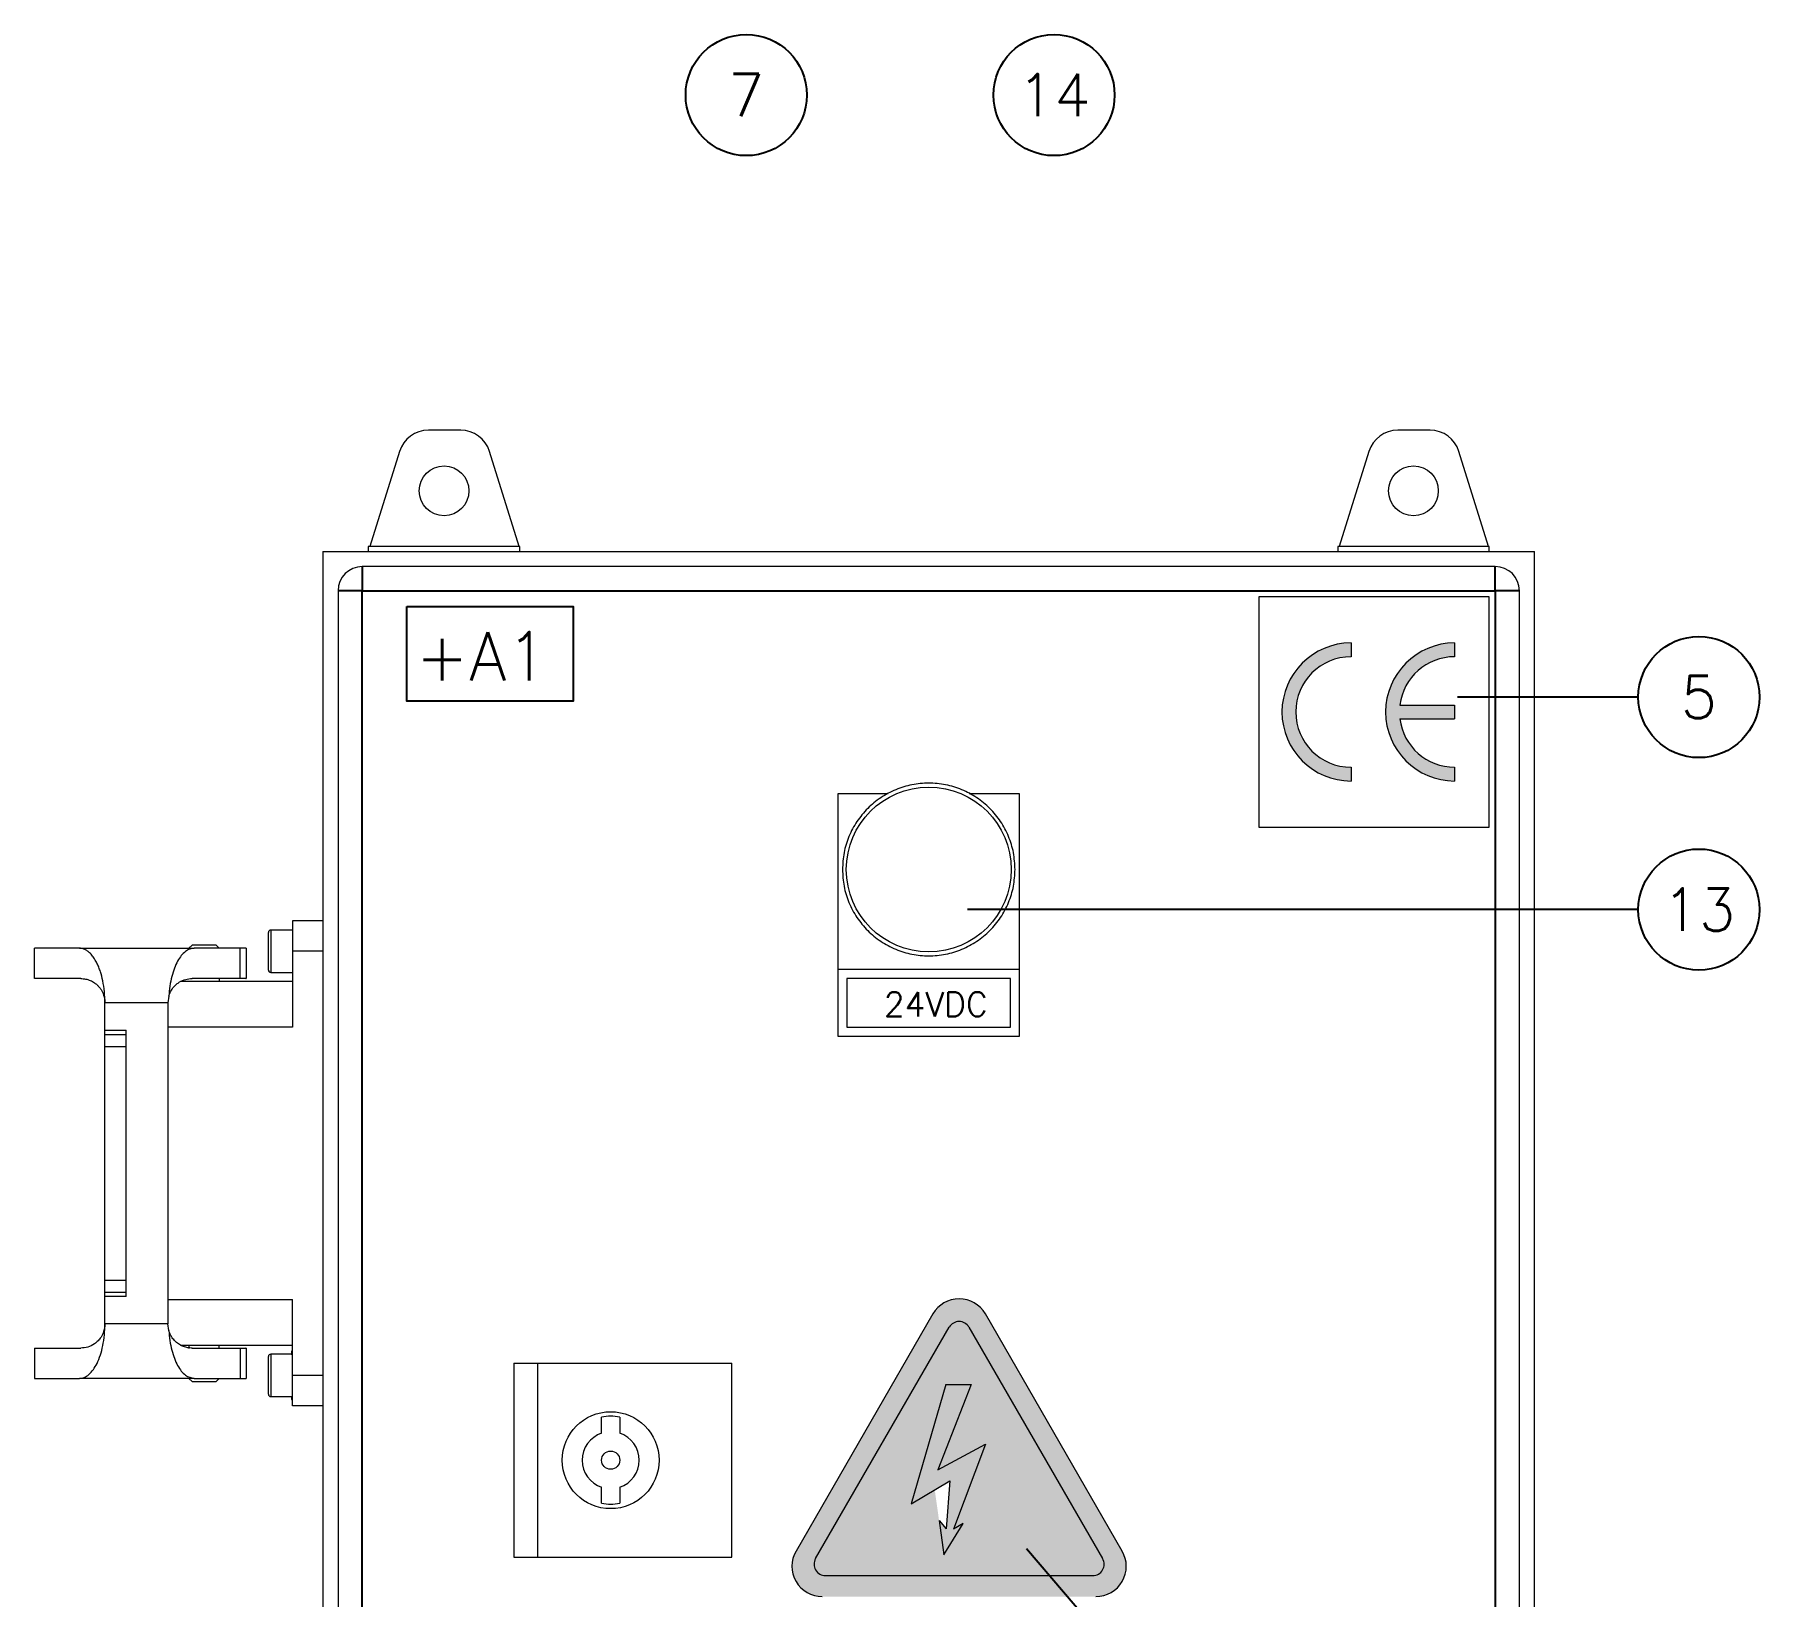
# Model space of a CAD drawing. Extents: x 4137 to 28680, y 2446 to 6814.
# Drawn here: x 14123 to 14481.8, y 3191.9 to 3516.8 of the extents above; entities that cross this region are included whole.
import ezdxf
from ezdxf.enums import TextEntityAlignment as Align

# ---------------------------------------------------------------- set-up
doc = ezdxf.new("R2010")
doc.units = 0
doc.header["$LTSCALE"] = 0.5
doc.layers.get('0').update_dxf_attribs({"linetype": 'CONTINUOUS'})
doc.layers.add('DIM', color=5, linetype='CONTINUOUS')
doc.layers.add('VOL', color=2, linetype='CONTINUOUS')
doc.styles.get("Standard").update_dxf_attribs({"font": 'simplex.shx'})

msp = doc.modelspace()

# ---------------------------------------------------------------- hatches: boundary and pattern name
h = msp.add_hatch(color=256)
h.dxf.hatch_style = 1
h.paths.add_polyline_path([(14418.39, 3390.27, 1), (14418.39, 3361.54), (14418.39, 3364.41, -0.377964), (14406.99, 3374.47), (14418.39, 3374.47), (14418.39, 3377.34), (14406.99, 3377.34, -0.377965), (14418.39, 3387.39)])
h.paths.add_polyline_path([(14396.84, 3387.39), (14396.84, 3390.27, 1), (14396.84, 3361.54), (14396.84, 3364.41, -1)])
h = msp.add_hatch(color=256)
h.dxf.hatch_style = 1
h.paths.add_polyline_path([(14418.39, 3390.27, 1), (14418.39, 3361.54), (14418.39, 3364.41, -0.377964), (14406.99, 3374.47), (14418.39, 3374.47), (14418.39, 3377.34), (14406.99, 3377.34, -0.377965), (14418.39, 3387.39)])
h.paths.add_polyline_path([(14396.84, 3387.39), (14396.84, 3390.27, 1), (14396.84, 3361.54), (14396.84, 3364.41, -1)])
h = msp.add_hatch(color=256)
h.dxf.hatch_style = 1
h.paths.add_polyline_path([(14320.79, 3250.7, 0.577745), (14309.88, 3250.69), (14281.42, 3201.39, 0.57735), (14286.87, 3191.94), (14343.8, 3191.94, 0.577473), (14349.25, 3201.39)])
h.paths.add_polyline_path([(14317.86, 3236.04), (14310.94, 3218.26), (14320.83, 3223.62), (14314.19, 3205.98), (14316.18, 3207.1), (14312.17, 3200.6), (14310.27, 3214.11), (14305.39, 3211.24), (14312.58, 3236.04)], flags=16)
h = msp.add_hatch(color=256)
h.dxf.hatch_style = 1
h.paths.add_polyline_path([(14320.79, 3250.7, 0.577745), (14309.88, 3250.69), (14281.42, 3201.39, 0.57735), (14286.87, 3191.94), (14343.8, 3191.94, 0.577473), (14349.25, 3201.39)])
h.paths.add_polyline_path([(14317.86, 3236.04), (14310.94, 3218.26), (14320.83, 3223.62), (14314.19, 3205.98), (14316.18, 3207.1), (14312.17, 3200.6), (14310.27, 3214.11), (14305.39, 3211.24), (14312.58, 3236.04)], flags=16)
h = msp.add_hatch(color=256)
h.dxf.hatch_style = 1
h.paths.add_polyline_path([(14320.83, 3223.62), (14310.94, 3218.26), (14317.86, 3236.04), (14312.58, 3236.04), (14305.39, 3211.24), (14313.43, 3215.97), (14312.61, 3206), (14311.17, 3207.72), (14312.17, 3200.6), (14316.18, 3207.1), (14314.19, 3205.98)])
h = msp.add_hatch(color=256)
h.dxf.hatch_style = 1
h.paths.add_polyline_path([(14320.83, 3223.62), (14310.94, 3218.26), (14317.86, 3236.04), (14312.58, 3236.04), (14305.39, 3211.24), (14313.43, 3215.97), (14312.61, 3206), (14311.17, 3207.72), (14312.17, 3200.6), (14316.18, 3207.1), (14314.19, 3205.98)])
at = {"layer": 'VOL'}
h = msp.add_hatch(color=256, dxfattribs=at)
h.dxf.hatch_style = 1
h.paths.add_polyline_path([(14317.38, 3247.96, 0.577255), (14313.29, 3247.96), (14285.49, 3199.82, 0.576968), (14287.53, 3196.27), (14343.14, 3196.27, 0.577916), (14345.18, 3199.82)])
h.paths.add_polyline_path([(14317.86, 3236.04), (14310.94, 3218.26), (14320.83, 3223.62), (14314.19, 3205.98), (14316.18, 3207.1), (14312.17, 3200.6), (14310.27, 3214.11), (14305.39, 3211.24), (14312.58, 3236.04)], flags=16)
h = msp.add_hatch(color=256, dxfattribs=at)
h.dxf.hatch_style = 1
h.paths.add_polyline_path([(14317.38, 3247.96, 0.577255), (14313.29, 3247.96), (14285.49, 3199.82, 0.576968), (14287.53, 3196.27), (14343.14, 3196.27, 0.577916), (14345.18, 3199.82)])
h.paths.add_polyline_path([(14317.86, 3236.04), (14310.94, 3218.26), (14320.83, 3223.62), (14314.19, 3205.98), (14316.18, 3207.1), (14312.17, 3200.6), (14310.27, 3214.11), (14305.39, 3211.24), (14312.58, 3236.04)], flags=16)

# ---------------------------------------------------------------- linework, layer by layer
at = {"color": 7, "linetype": 'Continuous', "lineweight": 15}
for p, q in [((14211.68, 3434.49), (14204.98, 3434.49)), ((14211.68, 3434.49), (14204.98, 3434.49)), ((14413.28, 3434.49), (14406.58, 3434.49)), ((14413.28, 3434.49), (14406.58, 3434.49)), ((14198.96, 3430.07), (14192.8, 3410.34)), ((14198.96, 3430.07), (14192.8, 3410.34)), ((14223.86, 3410.34), (14217.69, 3430.07)), ((14223.86, 3410.34), (14217.69, 3430.07)), ((14400.56, 3430.07), (14394.4, 3410.34)), ((14400.56, 3430.07), (14394.4, 3410.34)), ((14425.46, 3410.34), (14419.29, 3430.07)), ((14425.46, 3410.34), (14419.29, 3430.07)), ((14183.02, 3409.29), (14435.02, 3409.29)), ((14183.02, 3409.29), (14183.02, 3031.29)), ((14183.02, 3409.29), (14435.02, 3409.29)), ((14183.02, 3409.29), (14183.02, 3031.29)), ((14192.8, 3410.34), (14192.47, 3410.34)), ((14192.47, 3410.34), (14192.47, 3409.29)), ((14192.8, 3410.34), (14192.47, 3410.34)), ((14192.47, 3410.34), (14192.47, 3409.29)), ((14223.86, 3410.34), (14192.8, 3410.34)), ((14223.86, 3410.34), (14192.8, 3410.34)), ((14223.97, 3410.34), (14223.86, 3410.34)), ((14223.97, 3410.34), (14223.86, 3410.34)), ((14223.97, 3409.29), (14223.97, 3410.34)), ((14223.97, 3409.29), (14223.97, 3410.34)), ((14394.4, 3410.34), (14394.07, 3410.34)), ((14394.07, 3410.34), (14394.07, 3409.29)), ((14394.4, 3410.34), (14394.07, 3410.34)), ((14394.07, 3410.34), (14394.07, 3409.29)), ((14425.46, 3410.34), (14394.4, 3410.34)), ((14425.46, 3410.34), (14394.4, 3410.34)), ((14425.57, 3410.34), (14425.46, 3410.34)), ((14425.57, 3410.34), (14425.46, 3410.34)), ((14425.57, 3409.29), (14425.57, 3410.34)), ((14425.57, 3409.29), (14425.57, 3410.34)), ((14435.02, 3031.29), (14435.02, 3409.29)), ((14435.02, 3031.29), (14435.02, 3409.29)), ((14426.83, 3406.14), (14191.21, 3406.14)), ((14426.83, 3406.14), (14191.21, 3406.14)), ((14186.17, 3401.1), (14186.17, 3039.48)), ((14186.17, 3401.1), (14186.17, 3039.48)), ((14431.87, 3039.48), (14431.87, 3401.1)), ((14431.87, 3039.48), (14431.87, 3401.1)), ((14377.69, 3399.84), (14377.69, 3351.96)), ((14425.57, 3399.84), (14377.69, 3399.84)), ((14377.69, 3399.84), (14377.69, 3351.96)), ((14425.57, 3399.84), (14377.69, 3399.84)), ((14425.57, 3351.96), (14425.57, 3399.84)), ((14425.57, 3351.96), (14425.57, 3399.84)), ((14396.84, 3390.27), (14396.84, 3387.39)), ((14396.84, 3390.27), (14396.84, 3387.39)), ((14418.39, 3390.27), (14418.39, 3387.39)), ((14418.39, 3390.27), (14418.39, 3387.39)), ((14406.99, 3377.34), (14418.39, 3377.34)), ((14406.99, 3377.34), (14418.39, 3377.34)), ((14418.39, 3377.34), (14418.39, 3374.47)), ((14418.39, 3377.34), (14418.39, 3374.47)), ((14406.99, 3374.47), (14418.39, 3374.47)), ((14406.99, 3374.47), (14418.39, 3374.47)), ((14396.84, 3364.41), (14396.84, 3361.54)), ((14396.84, 3364.41), (14396.84, 3361.54)), ((14418.39, 3364.41), (14418.39, 3361.54)), ((14418.39, 3364.41), (14418.39, 3361.54)), ((14300.58, 3358.89), (14290.12, 3358.89)), ((14290.12, 3358.89), (14290.12, 3322.35)), ((14300.58, 3358.89), (14290.12, 3358.89)), ((14290.12, 3358.89), (14290.12, 3322.35)), ((14327.92, 3358.89), (14317.46, 3358.89)), ((14327.92, 3358.89), (14317.46, 3358.89)), ((14327.92, 3322.35), (14327.92, 3358.89)), ((14327.92, 3322.35), (14327.92, 3358.89)), ((14377.69, 3351.96), (14425.57, 3351.96)), ((14377.69, 3351.96), (14425.57, 3351.96)), ((14171.68, 3326.13), (14171.68, 3330.04)), ((14171.68, 3326.13), (14171.68, 3330.04)), ((14176.72, 3330.54), (14172.18, 3330.54)), ((14176.72, 3330.54), (14172.18, 3330.54)), ((14183.02, 3332.43), (14176.72, 3332.43)), ((14176.72, 3332.43), (14176.72, 3326.13)), ((14183.02, 3332.43), (14176.72, 3332.43)), ((14176.72, 3332.43), (14176.72, 3326.13)), ((14123.04, 3320.46), (14123.04, 3326.76)), ((14132.4, 3326.76), (14123.04, 3326.76)), ((14123.04, 3320.46), (14123.04, 3326.76)), ((14132.4, 3326.76), (14123.04, 3326.76)), ((14132.4, 3326.76), (14156.23, 3326.76)), ((14132.4, 3326.76), (14156.23, 3326.76)), ((14155.81, 3327.4), (14155.17, 3326.76)), ((14155.81, 3327.4), (14155.17, 3326.76)), ((14165.8, 3326.76), (14156.23, 3326.76)), ((14165.8, 3326.76), (14156.23, 3326.76)), ((14161.47, 3326.76), (14160.84, 3327.39)), ((14161.47, 3326.76), (14160.84, 3327.39)), ((14165.8, 3320.46), (14165.8, 3326.76)), ((14165.8, 3320.46), (14165.8, 3326.76)), ((14167.14, 3320.46), (14167.14, 3326.77)), ((14167.14, 3320.46), (14167.14, 3326.77)), ((14171.68, 3322.23), (14171.68, 3326.13)), ((14171.68, 3322.23), (14171.68, 3326.13)), ((14176.72, 3326.13), (14176.72, 3310.38)), ((14183.02, 3326.13), (14176.72, 3326.13)), ((14176.72, 3326.13), (14176.72, 3310.38)), ((14183.02, 3326.13), (14176.72, 3326.13)), ((14290.12, 3322.35), (14290.12, 3308.49)), ((14327.92, 3322.35), (14290.12, 3322.35)), ((14290.12, 3322.35), (14290.12, 3308.49)), ((14327.92, 3322.35), (14290.12, 3322.35)), ((14327.92, 3308.49), (14327.92, 3322.35)), ((14327.92, 3308.49), (14327.92, 3322.35)), ((14132.65, 3320.46), (14123.04, 3320.46)), ((14132.65, 3320.46), (14123.04, 3320.46)), ((14176.72, 3319.83), (14153.44, 3319.83)), ((14176.72, 3319.83), (14153.44, 3319.83)), ((14165.8, 3320.46), (14155.83, 3320.46)), ((14165.8, 3320.46), (14155.83, 3320.46)), ((14161.47, 3320.46), (14161.47, 3319.83)), ((14161.47, 3320.46), (14161.47, 3319.83)), ((14172.18, 3321.72), (14176.72, 3321.72)), ((14172.18, 3321.72), (14176.72, 3321.72)), ((14292.01, 3320.46), (14292.01, 3310.38)), ((14326.03, 3320.46), (14292.01, 3320.46)), ((14292.01, 3320.46), (14292.01, 3310.38)), ((14326.03, 3320.46), (14292.01, 3320.46)), ((14326.03, 3310.38), (14326.03, 3320.46)), ((14326.03, 3310.38), (14326.03, 3320.46)), ((14150.79, 3315.42), (14137.69, 3315.42)), ((14137.69, 3309.75), (14137.69, 3315.42)), ((14150.79, 3315.42), (14137.69, 3315.42)), ((14137.69, 3309.75), (14137.69, 3315.42)), ((14150.98, 3316.8), (14150.79, 3315.42)), ((14150.98, 3316.8), (14150.79, 3315.42)), ((14150.79, 3315.42), (14150.79, 3248.64)), ((14150.79, 3315.42), (14150.79, 3248.64)), ((14137.69, 3309.75), (14142.1, 3309.75)), ((14137.69, 3308.82), (14137.69, 3309.75)), ((14137.69, 3309.75), (14142.1, 3309.75)), ((14137.69, 3308.82), (14137.69, 3309.75)), ((14137.69, 3308.82), (14142.1, 3308.82)), ((14137.69, 3308.82), (14142.1, 3308.82)), ((14142.1, 3308.82), (14142.1, 3309.75)), ((14142.1, 3308.82), (14142.1, 3309.75)), ((14290.12, 3308.49), (14327.92, 3308.49)), ((14290.12, 3308.49), (14327.92, 3308.49)), ((14292.01, 3310.38), (14326.03, 3310.38)), ((14292.01, 3310.38), (14326.03, 3310.38)), ((14137.69, 3257.76), (14137.69, 3306.3)), ((14137.69, 3306.3), (14142.1, 3306.3)), ((14137.69, 3257.76), (14137.69, 3306.3)), ((14137.69, 3306.3), (14142.1, 3306.3)), ((14142.1, 3257.76), (14142.1, 3306.3)), ((14142.1, 3257.76), (14142.1, 3306.3)), ((14137.69, 3257.76), (14142.1, 3257.76)), ((14137.69, 3257.76), (14142.1, 3257.76)), ((14137.69, 3255.25), (14142.1, 3255.25)), ((14137.69, 3254.31), (14137.69, 3255.25)), ((14137.69, 3255.25), (14142.1, 3255.25)), ((14137.69, 3254.31), (14137.69, 3255.25)), ((14142.1, 3254.31), (14137.69, 3254.31)), ((14137.69, 3248.64), (14137.69, 3254.31)), ((14142.1, 3254.31), (14137.69, 3254.31)), ((14137.69, 3248.64), (14137.69, 3254.31)), ((14142.1, 3254.31), (14142.1, 3255.25)), ((14142.1, 3254.31), (14142.1, 3255.25)), ((14176.72, 3237.93), (14176.72, 3253.68)), ((14176.72, 3237.93), (14176.72, 3253.68)), ((14309.88, 3250.7), (14281.42, 3201.39)), ((14309.88, 3250.7), (14281.42, 3201.39)), ((14349.26, 3201.39), (14320.79, 3250.7)), ((14349.26, 3201.39), (14320.79, 3250.7)), ((14150.79, 3248.64), (14137.69, 3248.64)), ((14150.79, 3248.64), (14137.69, 3248.64)), ((14150.98, 3247.26), (14150.79, 3248.64)), ((14150.98, 3247.26), (14150.79, 3248.64)), ((14285.49, 3199.82), (14313.29, 3247.96)), ((14285.49, 3199.82), (14313.29, 3247.96)), ((14317.38, 3247.96), (14345.18, 3199.82)), ((14317.38, 3247.96), (14345.18, 3199.82)), ((14123.04, 3243.6), (14132.65, 3243.6)), ((14123.04, 3243.6), (14123.04, 3237.3)), ((14123.04, 3243.6), (14132.65, 3243.6)), ((14123.04, 3243.6), (14123.04, 3237.3)), ((14153.42, 3244.23), (14176.72, 3244.23)), ((14153.42, 3244.23), (14176.72, 3244.23)), ((14155.17, 3244.23), (14155.17, 3243.54)), ((14155.17, 3244.23), (14155.17, 3243.54)), ((14155.83, 3243.6), (14165.8, 3243.6)), ((14155.83, 3243.6), (14165.8, 3243.6)), ((14161.47, 3243.6), (14161.47, 3244.23)), ((14161.47, 3243.6), (14161.47, 3244.23)), ((14165.8, 3243.6), (14165.8, 3237.3)), ((14165.8, 3243.6), (14165.8, 3237.3)), ((14167.14, 3237.3), (14167.14, 3243.61)), ((14167.14, 3237.3), (14167.14, 3243.61)), ((14171.68, 3237.93), (14171.68, 3241.84)), ((14171.68, 3237.93), (14171.68, 3241.84)), ((14176.72, 3242.34), (14172.18, 3242.34)), ((14176.72, 3242.34), (14172.18, 3242.34)), ((14176.47, 3242.5), (14176.47, 3242.34)), ((14176.47, 3242.5), (14176.47, 3242.34)), ((14222.71, 3240.45), (14222.71, 3200.13)), ((14222.71, 3240.45), (14227.75, 3240.45)), ((14222.71, 3240.45), (14222.71, 3200.13)), ((14222.71, 3240.45), (14227.75, 3240.45)), ((14227.75, 3200.13), (14227.75, 3240.45)), ((14227.75, 3240.45), (14268.07, 3240.45)), ((14227.75, 3200.13), (14227.75, 3240.45)), ((14227.75, 3240.45), (14268.07, 3240.45)), ((14268.07, 3200.13), (14268.07, 3240.45)), ((14268.07, 3200.13), (14268.07, 3240.45)), ((14123.04, 3237.3), (14132.4, 3237.3)), ((14123.04, 3237.3), (14132.4, 3237.3)), ((14156.23, 3237.3), (14132.4, 3237.3)), ((14156.23, 3237.3), (14132.4, 3237.3)), ((14155.17, 3237.3), (14155.81, 3236.67)), ((14155.17, 3237.3), (14155.81, 3236.67)), ((14156.23, 3237.3), (14165.8, 3237.3)), ((14156.23, 3237.3), (14165.8, 3237.3)), ((14161.47, 3237.3), (14160.84, 3236.67)), ((14161.47, 3237.3), (14160.84, 3236.67)), ((14171.68, 3234.03), (14171.68, 3237.93)), ((14171.68, 3234.03), (14171.68, 3237.93)), ((14183.02, 3237.93), (14176.72, 3237.93)), ((14176.72, 3231.63), (14176.72, 3237.93)), ((14183.02, 3237.93), (14176.72, 3237.93)), ((14176.72, 3231.63), (14176.72, 3237.93)), ((14312.58, 3236.04), (14305.39, 3211.24)), ((14312.58, 3236.04), (14305.39, 3211.24)), ((14317.86, 3236.04), (14310.94, 3218.26)), ((14317.86, 3236.04), (14310.94, 3218.26)), ((14312.58, 3236.04), (14317.86, 3236.04)), ((14312.58, 3236.04), (14317.86, 3236.04)), ((14172.18, 3233.52), (14176.72, 3233.52)), ((14172.18, 3233.52), (14176.72, 3233.52)), ((14176.47, 3233.52), (14176.47, 3232.89)), ((14176.47, 3233.52), (14176.47, 3232.89)), ((14176.47, 3232.89), (14176.72, 3232.89)), ((14176.47, 3232.89), (14176.72, 3232.89)), ((14183.02, 3231.63), (14176.72, 3231.63)), ((14183.02, 3231.63), (14176.72, 3231.63)), ((14240.98, 3225.91), (14240.98, 3229.23)), ((14240.98, 3225.91), (14240.98, 3229.23)), ((14244.76, 3229.23), (14244.76, 3225.91)), ((14244.76, 3229.23), (14244.76, 3225.91)), ((14310.94, 3218.26), (14320.83, 3223.62)), ((14310.94, 3218.26), (14320.83, 3223.62)), ((14320.83, 3223.62), (14314.19, 3205.98)), ((14320.83, 3223.62), (14314.19, 3205.98)), ((14240.98, 3211.36), (14240.98, 3214.68)), ((14240.98, 3211.36), (14240.98, 3214.68)), ((14244.76, 3214.68), (14244.76, 3211.36)), ((14244.76, 3214.68), (14244.76, 3211.36)), ((14305.39, 3211.24), (14313.43, 3215.97)), ((14305.39, 3211.24), (14313.43, 3215.97)), ((14313.43, 3215.97), (14312.61, 3206)), ((14313.43, 3215.97), (14312.61, 3206)), ((14311.17, 3207.72), (14312.17, 3200.6)), ((14311.17, 3207.72), (14312.61, 3206)), ((14311.17, 3207.72), (14312.17, 3200.6)), ((14311.17, 3207.72), (14312.61, 3206)), ((14312.17, 3200.6), (14316.18, 3207.1)), ((14312.17, 3200.6), (14316.18, 3207.1)), ((14316.18, 3207.1), (14314.19, 3205.98)), ((14316.18, 3207.1), (14314.19, 3205.98)), ((14222.71, 3200.13), (14227.75, 3200.13)), ((14222.71, 3200.13), (14227.75, 3200.13)), ((14227.75, 3200.13), (14268.07, 3200.13)), ((14227.75, 3200.13), (14268.07, 3200.13)), ((14343.14, 3196.27), (14287.53, 3196.27)), ((14343.14, 3196.27), (14287.53, 3196.27))]:
    msp.add_line(p, q, dxfattribs=at)
at = {"color": 8, "linetype": 'Continuous', "lineweight": 15}
for p, q in [((14172.18, 3330.54), (14172.18, 3326.13)), ((14172.18, 3330.54), (14172.18, 3326.13)), ((14172.18, 3326.13), (14172.18, 3321.72)), ((14172.18, 3326.13), (14172.18, 3321.72)), ((14176.72, 3310.38), (14150.79, 3310.38)), ((14176.72, 3310.38), (14150.79, 3310.38)), ((14150.79, 3253.68), (14176.72, 3253.68)), ((14150.79, 3253.68), (14176.72, 3253.68)), ((14172.18, 3242.34), (14172.18, 3237.93)), ((14172.18, 3242.34), (14172.18, 3237.93)), ((14172.18, 3237.93), (14172.18, 3233.52)), ((14172.18, 3237.93), (14172.18, 3233.52))]:
    msp.add_line(p, q, dxfattribs=at)
at = {"color": 7, "linetype": 'Continuous', "lineweight": 15}
for centre, radius in [((14208.22, 3421.89), 5.17), ((14208.22, 3421.89), 5.17), ((14409.82, 3421.89), 5.17), ((14409.82, 3421.89), 5.17), ((14309.02, 3343.14), 17.14), ((14309.02, 3343.14), 17.14), ((14242.87, 3220.29), 10.08), ((14242.87, 3220.29), 10.08), ((14242.87, 3220.29), 1.89), ((14242.87, 3220.29), 1.89)]:
    msp.add_circle(centre, radius, dxfattribs=at)
for centre, radius, start, end in [((14204.98, 3428.19), 6.3, 90, 162.646), ((14204.98, 3428.19), 6.3, 90, 162.646), ((14211.68, 3428.19), 6.3, 17.354, 90), ((14211.68, 3428.19), 6.3, 17.354, 90), ((14406.58, 3428.19), 6.3, 90, 162.646), ((14406.58, 3428.19), 6.3, 90, 162.646), ((14413.28, 3428.19), 6.3, 17.354, 90), ((14413.28, 3428.19), 6.3, 17.354, 90), ((14191.21, 3401.1), 5.04, 90, 180), ((14191.21, 3401.1), 5.04, 90, 180), ((14426.83, 3401.1), 5.04, 0, 90), ((14426.83, 3401.1), 5.04, 0, 90), ((14396.84, 3375.9), 14.36, 90, 270), ((14396.84, 3375.9), 14.36, 90, 270), ((14418.39, 3375.9), 14.36, 90, 270), ((14418.39, 3375.9), 14.36, 90, 270), ((14396.84, 3375.9), 11.49, 90, 270), ((14396.84, 3375.9), 11.49, 90, 270), ((14418.39, 3375.9), 11.49, 90, 172.8192), ((14418.39, 3375.9), 11.49, 90, 172.8192), ((14418.39, 3375.9), 11.49, 187.1808, 270), ((14418.39, 3375.9), 11.49, 187.1808, 270), ((14172.18, 3330.04), 0.504, 90, 180), ((14172.18, 3330.04), 0.504, 90, 180), ((14172.18, 3322.23), 0.504, 180, 270), ((14172.18, 3322.23), 0.504, 180, 270), ((14315.34, 3247.55), 6.3, 29.9936, 150), ((14315.34, 3247.55), 6.3, 29.9936, 150), ((14315.33, 3246.77), 2.36, 30.0082, 149.9918), ((14315.33, 3246.77), 2.36, 30.0082, 149.9918), ((14172.18, 3241.84), 0.504, 90, 180), ((14172.18, 3241.84), 0.504, 90, 180), ((14172.18, 3234.03), 0.504, 180, 270), ((14172.18, 3234.03), 0.504, 180, 270), ((14242.87, 3220.29), 9.14, 78.0595, 101.9405), ((14242.87, 3220.29), 9.14, 78.0595, 101.9405), ((14242.87, 3220.29), 5.92, 108.6115, 251.3885), ((14242.87, 3220.29), 5.92, 108.6115, 251.3885), ((14242.87, 3220.29), 5.92, 288.6115, 71.3885), ((14242.87, 3220.29), 5.92, 288.6115, 71.3885), ((14242.87, 3220.29), 9.13, 258.0595, 281.9405), ((14242.87, 3220.29), 9.13, 258.0595, 281.9405), ((14286.87, 3198.24), 6.3, 150, 270), ((14286.87, 3198.24), 6.3, 150, 270), ((14343.8, 3198.24), 6.3, 270, 29.9936), ((14343.8, 3198.24), 6.3, 270, 29.9936), ((14287.53, 3198.64), 2.36, 149.9918, 270), ((14287.53, 3198.64), 2.36, 149.9918, 270), ((14343.14, 3198.64), 2.36, 270, 30.0082), ((14343.14, 3198.64), 2.36, 270, 30.0082)]:
    msp.add_arc(centre, radius, start, end, dxfattribs=at)
for points, knots in [([(14326.98, 3343.14), (14326.91, 3344.32), (14326.77, 3346.67), (14325.71, 3350.06), (14324.05, 3353.18), (14321.8, 3355.92), (14319.06, 3358.17), (14315.94, 3359.84), (14312.55, 3360.87), (14309.02, 3361.21), (14305.5, 3360.87), (14302.11, 3359.84), (14298.98, 3358.17), (14296.24, 3355.92), (14293.99, 3353.18), (14292.33, 3350.06), (14291.27, 3346.67), (14291.13, 3344.32), (14291.07, 3343.14)], [0, 0, 0, 0, 0.0624997, 0.125, 0.1875001, 0.25, 0.3125, 0.3750001, 0.4375, 0.5, 0.5625, 0.6249999, 0.6875, 0.75, 0.8124999, 0.875, 0.9375003, 1, 1, 1, 1]), ([(14326.98, 3343.14), (14326.91, 3344.32), (14326.77, 3346.67), (14325.71, 3350.06), (14324.05, 3353.18), (14321.8, 3355.92), (14319.06, 3358.17), (14315.94, 3359.84), (14312.55, 3360.87), (14309.02, 3361.21), (14305.5, 3360.87), (14302.11, 3359.84), (14298.98, 3358.17), (14296.24, 3355.92), (14293.99, 3353.18), (14292.33, 3350.06), (14291.27, 3346.67), (14291.13, 3344.32), (14291.07, 3343.14)], [0, 0, 0, 0, 0.0624997, 0.125, 0.1875001, 0.25, 0.3125, 0.3750001, 0.4375, 0.5, 0.5625, 0.6249999, 0.6875, 0.75, 0.8124999, 0.875, 0.9375003, 1, 1, 1, 1]), ([(14291.07, 3343.14), (14291.13, 3341.97), (14291.27, 3339.62), (14292.33, 3336.23), (14293.99, 3333.1), (14296.24, 3330.36), (14298.98, 3328.12), (14302.11, 3326.45), (14305.5, 3325.42), (14309.02, 3325.07), (14312.55, 3325.42), (14315.94, 3326.45), (14319.06, 3328.12), (14321.8, 3330.36), (14324.05, 3333.1), (14325.71, 3336.23), (14326.77, 3339.62), (14326.91, 3341.97), (14326.98, 3343.14)], [0, 0, 0, 0, 0.0625, 0.125, 0.1875, 0.25, 0.3125, 0.375, 0.4375, 0.5, 0.5625, 0.625, 0.6875, 0.75, 0.8125, 0.875, 0.9375, 1, 1, 1, 1]), ([(14291.07, 3343.14), (14291.13, 3341.97), (14291.27, 3339.62), (14292.33, 3336.23), (14293.99, 3333.1), (14296.24, 3330.36), (14298.98, 3328.12), (14302.11, 3326.45), (14305.5, 3325.42), (14309.02, 3325.07), (14312.55, 3325.42), (14315.94, 3326.45), (14319.06, 3328.12), (14321.8, 3330.36), (14324.05, 3333.1), (14325.71, 3336.23), (14326.77, 3339.62), (14326.91, 3341.97), (14326.98, 3343.14)], [0, 0, 0, 0, 0.0625, 0.125, 0.1875, 0.25, 0.3125, 0.375, 0.4375, 0.5, 0.5625, 0.625, 0.6875, 0.75, 0.8125, 0.875, 0.9375, 1, 1, 1, 1]), ([(14137.69, 3315.42), (14137.66, 3316.2), (14137.62, 3317.76), (14137.28, 3319.96), (14136.85, 3321.62), (14136.42, 3322.81), (14136.02, 3323.71), (14135.55, 3324.57), (14134.98, 3325.36), (14134.39, 3325.96), (14133.78, 3326.39), (14133.13, 3326.7), (14132.66, 3326.74), (14132.4, 3326.76)], [0, 0, 0, 0, 0.123484, 0.249709, 0.370549, 0.434874, 0.499843, 0.577928, 0.661377, 0.749894, 0.819089, 0.902582, 1, 1, 1, 1]), ([(14137.69, 3315.42), (14137.66, 3316.2), (14137.62, 3317.76), (14137.28, 3319.96), (14136.85, 3321.62), (14136.42, 3322.81), (14136.02, 3323.71), (14135.55, 3324.57), (14134.98, 3325.36), (14134.39, 3325.96), (14133.78, 3326.39), (14133.13, 3326.7), (14132.66, 3326.74), (14132.4, 3326.76)], [0, 0, 0, 0, 0.123484, 0.249709, 0.370549, 0.434874, 0.499843, 0.577928, 0.661377, 0.749894, 0.819089, 0.902582, 1, 1, 1, 1]), ([(14156.23, 3326.76), (14155.93, 3326.73), (14155.31, 3326.67), (14154.42, 3326.13), (14153.57, 3325.3), (14152.79, 3324.12), (14152.12, 3322.65), (14151.57, 3320.89), (14151.16, 3318.94), (14151.04, 3317.51), (14150.98, 3316.8)], [0, 0, 0, 0, 0.125339, 0.249985, 0.375868, 0.499958, 0.626027, 0.74986, 0.875679, 1, 1, 1, 1]), ([(14156.23, 3326.76), (14155.93, 3326.73), (14155.31, 3326.67), (14154.42, 3326.13), (14153.57, 3325.3), (14152.79, 3324.12), (14152.12, 3322.65), (14151.57, 3320.89), (14151.16, 3318.94), (14151.04, 3317.51), (14150.98, 3316.8)], [0, 0, 0, 0, 0.125339, 0.249985, 0.375868, 0.499958, 0.626027, 0.74986, 0.875679, 1, 1, 1, 1]), ([(14160.84, 3327.39), (14160.81, 3327.39), (14160.73, 3327.39), (14160.15, 3327.39), (14159.32, 3327.39), (14158.32, 3327.39), (14157.33, 3327.39), (14156.5, 3327.39), (14155.92, 3327.39), (14155.84, 3327.39), (14155.8, 3327.39)], [0, 0, 0, 0, 0.125, 0.25, 0.374999, 0.5, 0.625, 0.75, 0.875, 1, 1, 1, 1]), ([(14160.84, 3327.39), (14160.81, 3327.39), (14160.73, 3327.39), (14160.15, 3327.39), (14159.32, 3327.39), (14158.32, 3327.39), (14157.33, 3327.39), (14156.5, 3327.39), (14155.92, 3327.39), (14155.84, 3327.39), (14155.8, 3327.39)], [0, 0, 0, 0, 0.125, 0.25, 0.374999, 0.5, 0.625, 0.75, 0.875, 1, 1, 1, 1]), ([(14166.98, 3326.76), (14167.02, 3326.76), (14167.16, 3326.76), (14166.37, 3326.76), (14165.8, 3326.76)], [0, 0, 0, 0, 0.296633, 1, 1, 1, 1]), ([(14166.98, 3326.76), (14167.02, 3326.76), (14167.16, 3326.76), (14166.37, 3326.76), (14165.8, 3326.76)], [0, 0, 0, 0, 0.296633, 1, 1, 1, 1]), ([(14132.65, 3320.46), (14132.99, 3320.44), (14133.66, 3320.41), (14134.63, 3320.1), (14135.42, 3319.66), (14136.03, 3319.18), (14136.48, 3318.72), (14136.87, 3318.2), (14137.18, 3317.65), (14137.44, 3317), (14137.64, 3316.27), (14137.67, 3315.69), (14137.69, 3315.42)], [0, 0, 0, 0, 0.175291, 0.341505, 0.50016, 0.591088, 0.674174, 0.750202, 0.816448, 0.875182, 0.94193, 1, 1, 1, 1]), ([(14132.65, 3320.46), (14132.99, 3320.44), (14133.66, 3320.41), (14134.63, 3320.1), (14135.42, 3319.66), (14136.03, 3319.18), (14136.48, 3318.72), (14136.87, 3318.2), (14137.18, 3317.65), (14137.44, 3317), (14137.64, 3316.27), (14137.67, 3315.69), (14137.69, 3315.42)], [0, 0, 0, 0, 0.175291, 0.341505, 0.50016, 0.591088, 0.674174, 0.750202, 0.816448, 0.875182, 0.94193, 1, 1, 1, 1]), ([(14150.98, 3316.8), (14151.11, 3317.16), (14151.32, 3317.72), (14151.68, 3318.3), (14152.07, 3318.81), (14152.59, 3319.32), (14153.42, 3319.89), (14154.51, 3320.37), (14155.38, 3320.43), (14155.83, 3320.46)], [0, 0, 0, 0, 0.113169, 0.178167, 0.249846, 0.368605, 0.499907, 0.74243, 1, 1, 1, 1]), ([(14150.98, 3316.8), (14151.11, 3317.16), (14151.32, 3317.72), (14151.68, 3318.3), (14152.07, 3318.81), (14152.59, 3319.32), (14153.42, 3319.89), (14154.51, 3320.37), (14155.38, 3320.43), (14155.83, 3320.46)], [0, 0, 0, 0, 0.113169, 0.178167, 0.249846, 0.368605, 0.499907, 0.74243, 1, 1, 1, 1]), ([(14166.98, 3320.46), (14167.02, 3320.46), (14167.16, 3320.46), (14166.37, 3320.46), (14165.8, 3320.46)], [0, 0, 0, 0, 0.296633, 1, 1, 1, 1]), ([(14166.98, 3320.46), (14167.02, 3320.46), (14167.16, 3320.46), (14166.37, 3320.46), (14165.8, 3320.46)], [0, 0, 0, 0, 0.296633, 1, 1, 1, 1]), ([(14137.69, 3306.3), (14137.69, 3306.62), (14137.69, 3307.25), (14137.69, 3308.06), (14137.69, 3308.65), (14137.69, 3308.76), (14137.69, 3308.82)], [0, 0, 0, 0, 0.2500002, 0.4999987, 0.7499995, 1, 1, 1, 1]), ([(14137.69, 3306.3), (14137.69, 3306.62), (14137.69, 3307.25), (14137.69, 3308.06), (14137.69, 3308.65), (14137.69, 3308.76), (14137.69, 3308.82)], [0, 0, 0, 0, 0.2500002, 0.4999987, 0.7499995, 1, 1, 1, 1]), ([(14142.1, 3306.3), (14142.1, 3306.62), (14142.1, 3307.25), (14142.1, 3308.06), (14142.1, 3308.65), (14142.1, 3308.76), (14142.1, 3308.82)], [0, 0, 0, 0, 0.2500002, 0.4999987, 0.7499995, 1, 1, 1, 1]), ([(14142.1, 3306.3), (14142.1, 3306.62), (14142.1, 3307.25), (14142.1, 3308.06), (14142.1, 3308.65), (14142.1, 3308.76), (14142.1, 3308.82)], [0, 0, 0, 0, 0.2500002, 0.4999987, 0.7499995, 1, 1, 1, 1]), ([(14137.69, 3255.25), (14137.69, 3255.31), (14137.69, 3255.42), (14137.69, 3256.01), (14137.69, 3256.82), (14137.69, 3257.45), (14137.69, 3257.76)], [0, 0, 0, 0, 0.250001, 0.500001, 0.75, 1, 1, 1, 1]), ([(14137.69, 3255.25), (14137.69, 3255.31), (14137.69, 3255.42), (14137.69, 3256.01), (14137.69, 3256.82), (14137.69, 3257.45), (14137.69, 3257.76)], [0, 0, 0, 0, 0.250001, 0.500001, 0.75, 1, 1, 1, 1]), ([(14142.1, 3255.25), (14142.1, 3255.31), (14142.1, 3255.42), (14142.1, 3256.01), (14142.1, 3256.82), (14142.1, 3257.45), (14142.1, 3257.76)], [0, 0, 0, 0, 0.250001, 0.500001, 0.75, 1, 1, 1, 1]), ([(14142.1, 3255.25), (14142.1, 3255.31), (14142.1, 3255.42), (14142.1, 3256.01), (14142.1, 3256.82), (14142.1, 3257.45), (14142.1, 3257.76)], [0, 0, 0, 0, 0.250001, 0.500001, 0.75, 1, 1, 1, 1]), ([(14132.4, 3237.3), (14132.73, 3237.34), (14133.39, 3237.42), (14134.37, 3238.05), (14135.27, 3239.04), (14136.09, 3240.42), (14136.76, 3242.1), (14137.28, 3244.11), (14137.62, 3246.31), (14137.66, 3247.87), (14137.69, 3248.64)], [0, 0, 0, 0, 0.125442, 0.250088, 0.382533, 0.500072, 0.629263, 0.750161, 0.876453, 1, 1, 1, 1]), ([(14132.4, 3237.3), (14132.73, 3237.34), (14133.39, 3237.42), (14134.37, 3238.05), (14135.27, 3239.04), (14136.09, 3240.42), (14136.76, 3242.1), (14137.28, 3244.11), (14137.62, 3246.31), (14137.66, 3247.87), (14137.69, 3248.64)], [0, 0, 0, 0, 0.125442, 0.250088, 0.382533, 0.500072, 0.629263, 0.750161, 0.876453, 1, 1, 1, 1]), ([(14137.69, 3248.64), (14137.67, 3248.37), (14137.65, 3247.96), (14137.54, 3247.44), (14137.4, 3246.96), (14137.18, 3246.42), (14136.8, 3245.75), (14136.25, 3245.07), (14135.35, 3244.33), (14134.13, 3243.72), (14133.15, 3243.64), (14132.65, 3243.6)], [0, 0, 0, 0, 0.058051, 0.090046, 0.125013, 0.183595, 0.250017, 0.366368, 0.49998, 0.740569, 1, 1, 1, 1]), ([(14137.69, 3248.64), (14137.67, 3248.37), (14137.65, 3247.96), (14137.54, 3247.44), (14137.4, 3246.96), (14137.18, 3246.42), (14136.8, 3245.75), (14136.25, 3245.07), (14135.35, 3244.33), (14134.13, 3243.72), (14133.15, 3243.64), (14132.65, 3243.6)], [0, 0, 0, 0, 0.058051, 0.090046, 0.125013, 0.183595, 0.250017, 0.366368, 0.49998, 0.740569, 1, 1, 1, 1]), ([(14150.98, 3247.26), (14151.04, 3246.55), (14151.16, 3245.13), (14151.57, 3243.17), (14152.12, 3241.42), (14152.79, 3239.95), (14153.57, 3238.78), (14154.7, 3237.62), (14155.62, 3237.43), (14156.23, 3237.3)], [0, 0, 0, 0, 0.1244, 0.250328, 0.374221, 0.500433, 0.624584, 0.750609, 1, 1, 1, 1]), ([(14155.83, 3243.6), (14155.53, 3243.62), (14154.93, 3243.65), (14154.07, 3243.89), (14153.35, 3244.23), (14152.79, 3244.61), (14152.38, 3244.95), (14151.91, 3245.45), (14151.4, 3246.13), (14151.11, 3246.91), (14150.98, 3247.26)], [0, 0, 0, 0, 0.17366, 0.340025, 0.500233, 0.589352, 0.672578, 0.75033, 0.886863, 1, 1, 1, 1]), ([(14150.98, 3247.26), (14151.04, 3246.55), (14151.16, 3245.13), (14151.57, 3243.17), (14152.12, 3241.42), (14152.79, 3239.95), (14153.57, 3238.78), (14154.7, 3237.62), (14155.62, 3237.43), (14156.23, 3237.3)], [0, 0, 0, 0, 0.1244, 0.250328, 0.374221, 0.500433, 0.624584, 0.750609, 1, 1, 1, 1]), ([(14155.83, 3243.6), (14155.53, 3243.62), (14154.93, 3243.65), (14154.07, 3243.89), (14153.35, 3244.23), (14152.79, 3244.61), (14152.38, 3244.95), (14151.91, 3245.45), (14151.4, 3246.13), (14151.11, 3246.91), (14150.98, 3247.26)], [0, 0, 0, 0, 0.17366, 0.340025, 0.500233, 0.589352, 0.672578, 0.75033, 0.886863, 1, 1, 1, 1]), ([(14165.8, 3243.6), (14166.37, 3243.6), (14167.16, 3243.6), (14167.02, 3243.6), (14166.98, 3243.6)], [0, 0, 0, 0, 0.703367, 1, 1, 1, 1]), ([(14165.8, 3243.6), (14166.37, 3243.6), (14167.16, 3243.6), (14167.02, 3243.6), (14166.98, 3243.6)], [0, 0, 0, 0, 0.703367, 1, 1, 1, 1]), ([(14176.47, 3243.05), (14176.47, 3243.04), (14176.47, 3243.02), (14176.47, 3242.9), (14176.47, 3242.73), (14176.47, 3242.59), (14176.47, 3242.52)], [0, 0, 0, 0, 0.249999, 0.500002, 0.750002, 1, 1, 1, 1]), ([(14176.47, 3243.05), (14176.47, 3243.04), (14176.47, 3243.02), (14176.47, 3242.9), (14176.47, 3242.73), (14176.47, 3242.59), (14176.47, 3242.52)], [0, 0, 0, 0, 0.249999, 0.500002, 0.750002, 1, 1, 1, 1]), ([(14176.47, 3242.86), (14176.47, 3242.86), (14176.47, 3242.85), (14176.47, 3242.82), (14176.47, 3242.76), (14176.47, 3242.7), (14176.47, 3242.63), (14176.47, 3242.57), (14176.47, 3242.52), (14176.47, 3242.51), (14176.47, 3242.5)], [0, 0, 0, 0, 0.1250052, 0.2500047, 0.3750078, 0.4999811, 0.6250143, 0.7499989, 0.8750015, 1, 1, 1, 1]), ([(14176.47, 3242.86), (14176.47, 3242.86), (14176.47, 3242.85), (14176.47, 3242.82), (14176.47, 3242.76), (14176.47, 3242.7), (14176.47, 3242.63), (14176.47, 3242.57), (14176.47, 3242.52), (14176.47, 3242.51), (14176.47, 3242.5)], [0, 0, 0, 0, 0.1250052, 0.2500047, 0.3750078, 0.4999811, 0.6250143, 0.7499989, 0.8750015, 1, 1, 1, 1]), ([(14176.47, 3242.52), (14176.47, 3242.45), (14176.47, 3242.33), (14176.47, 3242.24), (14176.47, 3242.2)], [0, 0, 0, 0, 0.60416, 1, 1, 1, 1]), ([(14176.47, 3242.52), (14176.47, 3242.45), (14176.47, 3242.33), (14176.47, 3242.24), (14176.47, 3242.2)], [0, 0, 0, 0, 0.60416, 1, 1, 1, 1]), ([(14155.8, 3236.67), (14155.84, 3236.67), (14155.92, 3236.67), (14156.5, 3236.67), (14157.33, 3236.67), (14158.32, 3236.67), (14159.32, 3236.67), (14160.15, 3236.67), (14160.73, 3236.67), (14160.81, 3236.67), (14160.84, 3236.67)], [0, 0, 0, 0, 0.125, 0.25, 0.375, 0.5, 0.625001, 0.75, 0.875, 1, 1, 1, 1]), ([(14155.8, 3236.67), (14155.84, 3236.67), (14155.92, 3236.67), (14156.5, 3236.67), (14157.33, 3236.67), (14158.32, 3236.67), (14159.32, 3236.67), (14160.15, 3236.67), (14160.73, 3236.67), (14160.81, 3236.67), (14160.84, 3236.67)], [0, 0, 0, 0, 0.125, 0.25, 0.375, 0.5, 0.625001, 0.75, 0.875, 1, 1, 1, 1]), ([(14165.8, 3237.3), (14166.37, 3237.3), (14167.16, 3237.3), (14167.02, 3237.3), (14166.98, 3237.3)], [0, 0, 0, 0, 0.703367, 1, 1, 1, 1]), ([(14165.8, 3237.3), (14166.37, 3237.3), (14167.16, 3237.3), (14167.02, 3237.3), (14166.98, 3237.3)], [0, 0, 0, 0, 0.703367, 1, 1, 1, 1])]:
    msp.add_open_spline(points, degree=3, knots=knots, dxfattribs=at)
at = {"layer": 'DIM'}
for p, q in [((14456.59, 3379), (14418.99, 3379)), ((14456.59, 3379), (14418.99, 3379)), ((14456.59, 3334.8), (14317.05, 3334.8)), ((14456.59, 3334.8), (14317.05, 3334.8)), ((14329.36, 3201.96), (14369.28, 3155.21)), ((14329.36, 3201.96), (14369.28, 3155.21))]:
    msp.add_line(p, q, dxfattribs=at)
msp.add_lwpolyline([(14200.49, 3397.87), (14235.08, 3397.87), (14235.08, 3378.16), (14200.49, 3378.16)], close=True, dxfattribs=at)
for centre in [(14271.07, 3504.2), (14271.07, 3504.2), (14335.08, 3504.2), (14469.19, 3379), (14469.19, 3379), (14469.19, 3334.8), (14469.19, 3334.8)]:
    msp.add_circle(centre, 12.6, dxfattribs=at)
at = {"layer": 'VOL'}
for p, q in [((14191.21, 3406.14), (14191.21, 3401.1)), ((14191.21, 3406.14), (14191.21, 3401.1)), ((14426.83, 3401.1), (14426.83, 3406.14)), ((14426.83, 3401.1), (14426.83, 3406.14)), ((14191.21, 3401.1), (14186.17, 3401.1)), ((14191.21, 3401.1), (14186.17, 3401.1)), ((14191.21, 3039.48), (14191.21, 3401.1)), ((14191.21, 3401.1), (14426.83, 3401.1)), ((14191.21, 3039.48), (14191.21, 3401.1)), ((14191.21, 3401.1), (14426.83, 3401.1)), ((14426.83, 3401.1), (14426.83, 3039.48)), ((14431.87, 3401.1), (14426.83, 3401.1)), ((14426.83, 3401.1), (14426.83, 3039.48)), ((14431.87, 3401.1), (14426.83, 3401.1))]:
    msp.add_line(p, q, dxfattribs=at)

# ---------------------------------------------------------------- texts
for s, height, p in [('+A1', 10.08, (14216.01, 3382.44)), ('24VDC', 5.04, (14310.48, 3312.59)), ('24VDC', 5.04, (14310.48, 3312.59))]:
    msp.add_text(s, height=height).set_placement(p, align=Align.CENTER)
at = {"layer": 'DIM'}
for s, p in [('7', (14271.07, 3504.2)), ('7', (14271.07, 3504.2)), ('14', (14335.08, 3504.2)), ('5', (14469.19, 3379)), ('5', (14469.19, 3379)), ('13', (14469.19, 3334.8)), ('13', (14469.19, 3334.8))]:
    msp.add_text(s, height=8.82, dxfattribs=at).set_placement(p, align=Align.MIDDLE)

doc.saveas('drawing.dxf')
